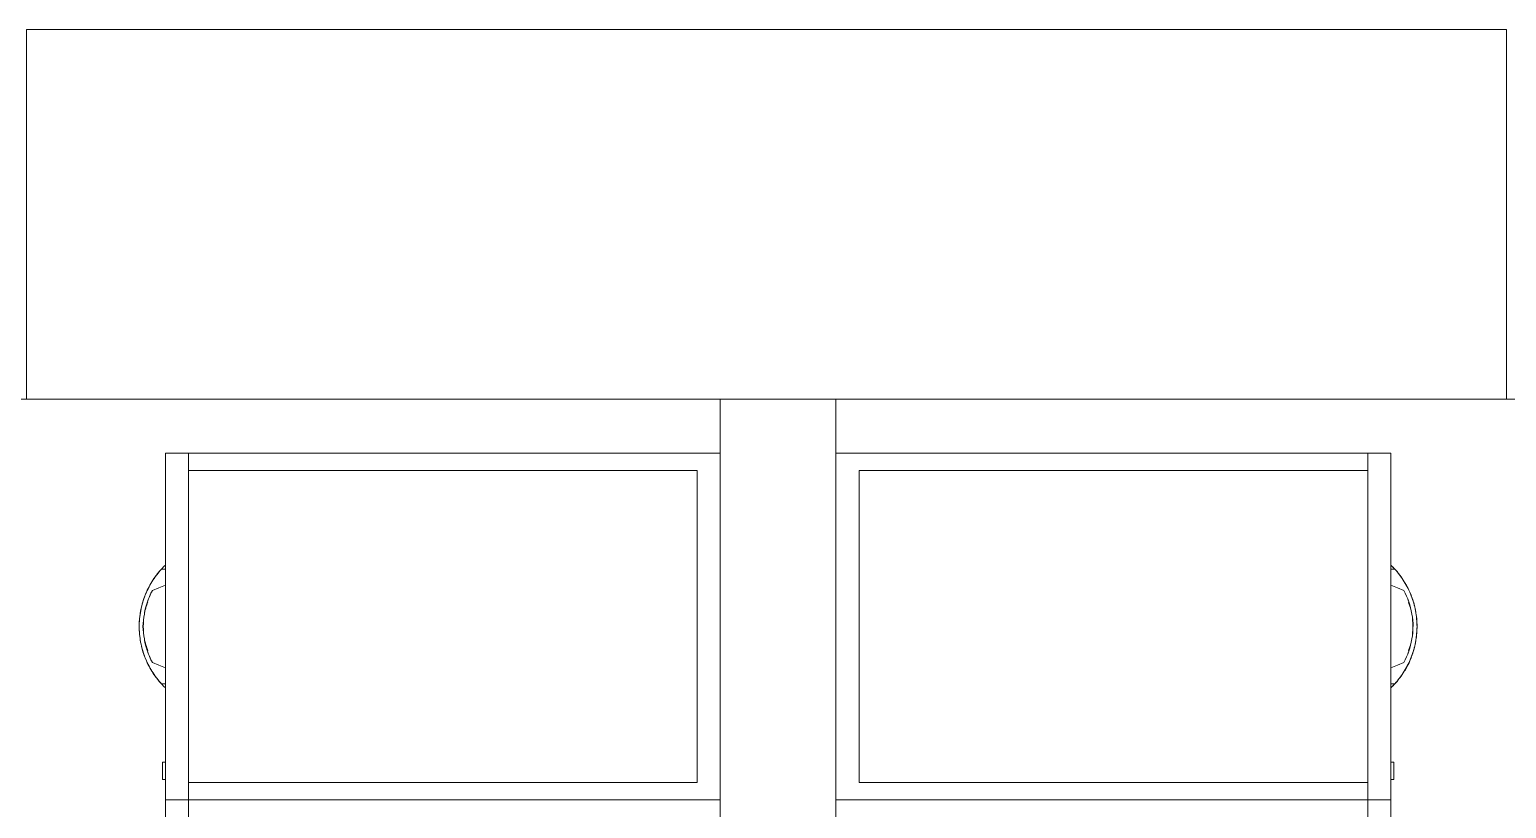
# Model space of a CAD drawing. Header units: inches. Extents: x 0 to 2535, y 0 to 2052.
# Drawn here: x 1559.1 to 1623, y 2017.8 to 2051.5 of the extents above; entities that cross this region are included whole.
import ezdxf

# ---------------------------------------------------------------- set-up
doc = ezdxf.new("R2010")
doc.units = ezdxf.units.IN
doc.header["$MEASUREMENT"] = 0
for name, color, linetype, lineweight in [('A-DETL', 90, 'Continuous', 9), ('CORE', 7, 'Continuous', 9), ('I-FURN', 30, 'Continuous', 9), ('I-FURN-PNLS', 30, 'Continuous', 9), ('I-WALL', 2, 'Continuous', 13), ('Victor Bldg - 7th Floor_LINK_dwg', 8, 'Continuous', 9), ('WINDOWS', 7, 'Continuous', 9)]:
    doc.layers.add(name, color=color, linetype=linetype, lineweight=lineweight)

# ---------------------------------------------------------------- blocks, each defined once
blk = doc.blocks.new('Victor Bldg - 7th Floor_LINK_dwg-6972240-Level 07  POWER _ SIGNAL')
at = {"layer": 'CORE', "flags": 128}
blk.add_lwpolyline([(1559, 2051.5), (1623, 2051.5), (1623, 2035.5), (1559, 2035.5)], close=True, dxfattribs=at)
at = {"layer": 'WINDOWS'}
blk.add_line((1739, 2035.5), (1623, 2035.5), dxfattribs=at)
blk = doc.blocks.new('Zira Wksta 12 - Type 1-V85-Level 07  POWER _ SIGNAL')
at = {"layer": 'I-FURN'}
for p, q in [((-24.173, 93.98), (-24, 93.98)), ((-24.173, 93.98), (-24, 93.98)), ((-24.173, 93.98), (-24, 93.98)), ((-24, 93.987), (-24.167, 93.987)), ((-24, 93.987), (-24.167, 93.987)), ((-24, 93.987), (-24.167, 93.987)), ((-24, 94.104), (-24, 94.157)), ((-24, 94.157), (-24, 94.114)), ((-24, 94.141), (-24, 94.157)), ((-24, 94.157), (-24, 94.154)), ((-24, 94.152), (-24, 94.157)), ((-24, 94.157), (-24, 94.145)), ((-24, 94.154), (-24, 94.145)), ((-24, 94.141), (-24, 94.152)), ((-24, 94.145), (-24, 94.114)), ((-24, 94.145), (-24, 94.131)), ((-24, 94.104), (-24, 94.141)), ((-24, 94.124), (-24, 94.141)), ((-24, 94.131), (-24, 94.114)), ((-24, 94.104), (-24, 94.124)), ((-24, 94.114), (-24, 94.012)), ((-24, 94.114), (-24, 94.012)), ((-24, 94.114), (-24, 94.082)), ((-24, 94.012), (-24, 94.104)), ((-24, 94.059), (-24, 94.104)), ((-24, 94.059), (-24, 94.104)), ((-24, 94.082), (-24, 94.048)), ((-24, 94.012), (-24, 94.059)), ((-24, 94.012), (-24, 94.059)), ((-24, 94.048), (-24, 94.012)), ((-24, 93.98), (-24, 94.012)), ((-24, 94.012), (-24, 93.987)), ((-24, 93.98), (-24, 94.012)), ((-24, 94.012), (-24, 93.987)), ((-24, 93.98), (-24, 94.012)), ((-24, 94.012), (-24, 93.987)), ((-24, 93.98), (-24, 93.636)), ((-24, 93.639), (-24, 93.98)), ((-24, 93.98), (-24, 93.291)), ((-24, 93.639), (-24, 93.98)), ((-24, 93.98), (-24, 93.636)), ((-24, 93.639), (-24, 93.98)), ((-24.281, 93.175), (-24, 93.291)), ((-24, 93.291), (-24.281, 93.175)), ((-24.281, 93.175), (-24, 93.291)), ((-24.281, 93.175), (-24, 93.291)), ((-24, 93.636), (-24, 93.291)), ((-24, 93.291), (-24, 93.636)), ((-24, 93.291), (-24, 93.636)), ((-24, 93.636), (-24, 93.291)), ((-24, 93.291), (-24, 93.636)), ((-24.561, 93.059), (-24.281, 93.175)), ((-24.281, 93.175), (-24.561, 93.059)), ((-24.561, 93.059), (-24.281, 93.175)), ((-24.561, 93.059), (-24.281, 93.175)), ((-24.281, 89.825), (-24.561, 89.941)), ((-24.281, 89.825), (-24.561, 89.941)), ((-24.561, 89.941), (-24.281, 89.825)), ((-24.281, 89.825), (-24.561, 89.941)), ((-24, 89.709), (-24.281, 89.825)), ((-24, 89.709), (-24.281, 89.825)), ((-24.281, 89.825), (-24, 89.709)), ((-24, 89.709), (-24.281, 89.825)), ((-24, 89.364), (-24, 89.709)), ((-24, 89.709), (-24, 89.02)), ((-24, 89.364), (-24, 89.709)), ((-24, 89.709), (-24, 89.02)), ((-24, 89.364), (-24, 89.709)), ((-24, 89.709), (-24, 89.364)), ((-24, 89.02), (-24.173, 89.02)), ((-24, 89.02), (-24.173, 89.02)), ((-24, 89.02), (-24.173, 89.02)), ((-24.167, 89.013), (-24, 89.013)), ((-24.167, 89.013), (-24, 89.013)), ((-24.167, 89.013), (-24, 89.013)), ((-24, 89.364), (-24, 89.02)), ((-24, 89.02), (-24, 89.361)), ((-24, 89.02), (-24, 89.361)), ((-24, 89.02), (-24, 89.361)), ((-24, 88.988), (-24, 89.02)), ((-24, 88.988), (-24, 89.02)), ((-24, 88.988), (-24, 89.02)), ((-24, 89.013), (-24, 88.988)), ((-24, 89.013), (-24, 88.988)), ((-24, 89.013), (-24, 88.988)), ((-24, 88.988), (-24, 88.886)), ((-24, 88.941), (-24, 88.988)), ((-24, 88.988), (-24, 88.886)), ((-24, 88.941), (-24, 88.988)), ((-24, 88.988), (-24, 88.952)), ((-24, 88.941), (-24, 88.988)), ((-24, 88.952), (-24, 88.918)), ((-24, 88.896), (-24, 88.941)), ((-24, 88.896), (-24, 88.941)), ((-24, 88.896), (-24, 88.941)), ((-24, 88.918), (-24, 88.886)), ((-24, 88.843), (-24, 88.896)), ((-24, 88.843), (-24, 88.896)), ((-24, 88.876), (-24, 88.896)), ((-24, 88.886), (-24, 88.843)), ((-24, 88.886), (-24, 88.846)), ((-24, 88.886), (-24, 88.869)), ((-24, 88.859), (-24, 88.876)), ((-24, 88.869), (-24, 88.846)), ((-24, 88.848), (-24, 88.859)), ((-24, 88.843), (-24, 88.848)), ((-24, 88.846), (-24, 88.843)), ((-24, 88.846), (-24, 88.843))]:
    blk.add_line(p, q, dxfattribs=at)
at = {"layer": 'I-FURN', "flags": 128}
for points in [[(-24, 93.291), (-24.281, 93.175), (-24.561, 93.059)], [(-24, 93.291), (-24.281, 93.175), (-24.561, 93.059)], [(-24.561, 89.941), (-24.281, 89.825), (-24, 89.709)], [(-24.561, 89.941), (-24.281, 89.825), (-24, 89.709)]]:
    blk.add_lwpolyline(points, dxfattribs=at)
at = {"layer": 'I-FURN'}
for start, end in [(137.02895, 137.70289), (137.02895, 137.70289), (137.02895, 137.70289), (137.03852, 137.56704), (137.03852, 137.56704), (137.03852, 137.56704), (222.29711, 222.97105), (222.29711, 222.97105), (222.29711, 222.97105), (222.43296, 222.96148), (222.43296, 222.96148), (222.43296, 222.96148)]:
    blk.add_arc((-21.447, 91.5), 3.685, start, end, dxfattribs=at)
for points, knots in [([(-24.173, 89.02), (-24.325, 89.187), (-24.598, 89.55), (-24.903, 90.161), (-25.09, 90.818), (-25.174, 91.727), (-25.004, 92.635), (-24.599, 93.45), (-24.325, 93.813), (-24.173, 93.98)], [0, 0, 0, 0, 0.125, 0.25, 0.375, 0.5, 0.75, 0.875, 1, 1, 1, 1]), ([(-24.173, 89.02), (-24.325, 89.187), (-24.598, 89.55), (-24.903, 90.161), (-25.09, 90.818), (-25.174, 91.727), (-25.004, 92.635), (-24.599, 93.45), (-24.325, 93.813), (-24.173, 93.98)], [0, 0, 0, 0, 0.125, 0.25, 0.375, 0.5, 0.75, 0.875, 1, 1, 1, 1]), ([(-24, 94.157), (-24.001, 94.157), (-24.002, 94.156), (-24.004, 94.153), (-24.007, 94.151), (-24.009, 94.149), (-24.012, 94.145), (-24.016, 94.142), (-24.019, 94.139), (-24.023, 94.135), (-24.027, 94.131), (-24.032, 94.127), (-24.041, 94.118), (-24.048, 94.11), (-24.055, 94.104)], [0, 0, 0, 0, 0.125, 0.1875, 0.25, 0.3125, 0.375, 0.4375, 0.5, 0.5625, 0.625, 0.6875, 0.75, 1, 1, 1, 1]), ([(-24, 94.157), (-24.001, 94.157), (-24.002, 94.156), (-24.004, 94.153), (-24.007, 94.151), (-24.009, 94.149), (-24.012, 94.145), (-24.016, 94.142), (-24.019, 94.139), (-24.023, 94.135), (-24.027, 94.131), (-24.032, 94.127), (-24.041, 94.118), (-24.048, 94.11), (-24.055, 94.104)], [0, 0, 0, 0, 0.125, 0.1875, 0.25, 0.3125, 0.375, 0.4375, 0.5, 0.5625, 0.625, 0.6875, 0.75, 1, 1, 1, 1]), ([(-24, 94.157), (-24.001, 94.157), (-24.002, 94.156), (-24.004, 94.153), (-24.007, 94.151), (-24.009, 94.149), (-24.012, 94.145), (-24.016, 94.142), (-24.019, 94.139), (-24.023, 94.135), (-24.027, 94.131), (-24.032, 94.127), (-24.041, 94.118), (-24.048, 94.11), (-24.055, 94.104)], [0, 0, 0, 0, 0.125, 0.1875, 0.25, 0.3125, 0.375, 0.4375, 0.5, 0.5625, 0.625, 0.6875, 0.75, 1, 1, 1, 1]), ([(-24.045, 94.114), (-24.039, 94.119), (-24.031, 94.127), (-24.021, 94.137), (-24.016, 94.142), (-24.012, 94.146), (-24.009, 94.149), (-24.007, 94.151), (-24.004, 94.153), (-24.003, 94.155), (-24.001, 94.156), (-24, 94.157), (-24, 94.157)], [0, 0, 0, 0, 0.25, 0.375, 0.5, 0.5625, 0.625, 0.6875, 0.75, 0.8125, 0.875, 1, 1, 1, 1]), ([(-24.045, 94.114), (-24.039, 94.119), (-24.031, 94.127), (-24.021, 94.137), (-24.016, 94.142), (-24.012, 94.146), (-24.009, 94.149), (-24.007, 94.151), (-24.004, 94.153), (-24.003, 94.155), (-24.001, 94.156), (-24, 94.157), (-24, 94.157)], [0, 0, 0, 0, 0.25, 0.375, 0.5, 0.5625, 0.625, 0.6875, 0.75, 0.8125, 0.875, 1, 1, 1, 1]), ([(-24.045, 94.114), (-24.039, 94.119), (-24.031, 94.127), (-24.021, 94.137), (-24.016, 94.142), (-24.012, 94.146), (-24.009, 94.149), (-24.007, 94.151), (-24.004, 94.153), (-24.003, 94.155), (-24.001, 94.156), (-24, 94.157), (-24, 94.157)], [0, 0, 0, 0, 0.25, 0.375, 0.5, 0.5625, 0.625, 0.6875, 0.75, 0.8125, 0.875, 1, 1, 1, 1]), ([(-24.672, 93.283), (-24.727, 93.183), (-24.791, 93.055), (-24.846, 92.924), (-24.856, 92.898)], [0.15936451, 0.15936451, 0.15936451, 0.15936451, 0.22222222, 0.23762024, 0.23762024, 0.23762024, 0.23762024]), ([(-24.672, 93.283), (-24.727, 93.183), (-24.791, 93.055), (-24.846, 92.924), (-24.856, 92.898)], [0.15936451, 0.15936451, 0.15936451, 0.15936451, 0.22222222, 0.23762024, 0.23762024, 0.23762024, 0.23762024]), ([(-24.672, 93.283), (-24.727, 93.183), (-24.791, 93.055), (-24.846, 92.924), (-24.856, 92.898)], [0.15936451, 0.15936451, 0.15936451, 0.15936451, 0.22222222, 0.23762024, 0.23762024, 0.23762024, 0.23762024]), ([(-24.173, 89.02), (-24.325, 89.187), (-24.598, 89.55), (-24.903, 90.161), (-25.09, 90.818), (-25.174, 91.727), (-25.047, 92.408), (-24.883, 92.831)], [0, 0, 0, 0, 0.125, 0.25, 0.375, 0.5, 0.75, 0.75, 0.75, 0.75]), ([(-24.945, 92.66), (-24.973, 92.575), (-25.009, 92.449), (-25.04, 92.321), (-25.049, 92.28)], [0.28411479, 0.28411479, 0.28411479, 0.28411479, 0.33333333, 0.3562762, 0.3562762, 0.3562762, 0.3562762]), ([(-24.945, 92.66), (-24.973, 92.575), (-25.009, 92.449), (-25.04, 92.321), (-25.049, 92.28)], [0.28411479, 0.28411479, 0.28411479, 0.28411479, 0.33333333, 0.3562762, 0.3562762, 0.3562762, 0.3562762]), ([(-24.945, 92.66), (-24.973, 92.575), (-25.009, 92.449), (-25.04, 92.321), (-25.049, 92.28)], [0.28411479, 0.28411479, 0.28411479, 0.28411479, 0.33333333, 0.3562762, 0.3562762, 0.3562762, 0.3562762]), ([(-25.096, 92.017), (-25.106, 91.946), (-25.12, 91.819), (-25.127, 91.692), (-25.128, 91.636)], [0.40508035, 0.40508035, 0.40508035, 0.40508035, 0.44444444, 0.47528756, 0.47528756, 0.47528756, 0.47528756]), ([(-25.096, 92.017), (-25.106, 91.946), (-25.12, 91.819), (-25.127, 91.692), (-25.128, 91.636)], [0.40508035, 0.40508035, 0.40508035, 0.40508035, 0.44444444, 0.47528756, 0.47528756, 0.47528756, 0.47528756]), ([(-25.096, 92.017), (-25.106, 91.946), (-25.12, 91.819), (-25.127, 91.692), (-25.128, 91.636)], [0.40508035, 0.40508035, 0.40508035, 0.40508035, 0.44444444, 0.47528756, 0.47528756, 0.47528756, 0.47528756]), ([(-25.048, 90.72), (-25.04, 90.679), (-25.009, 90.552), (-24.976, 90.423), (-24.95, 90.336)], [0.64373131, 0.64373131, 0.64373131, 0.64373131, 0.66666667, 0.71591001, 0.71591001, 0.71591001, 0.71591001]), ([(-25.048, 90.72), (-25.04, 90.679), (-25.009, 90.552), (-24.976, 90.423), (-24.95, 90.336)], [0.64373131, 0.64373131, 0.64373131, 0.64373131, 0.66666667, 0.71591001, 0.71591001, 0.71591001, 0.71591001]), ([(-25.048, 90.72), (-25.04, 90.679), (-25.009, 90.552), (-24.976, 90.423), (-24.95, 90.336)], [0.64373131, 0.64373131, 0.64373131, 0.64373131, 0.66666667, 0.71591001, 0.71591001, 0.71591001, 0.71591001]), ([(-24.857, 90.102), (-24.808, 89.982), (-24.751, 89.851), (-24.678, 89.729), (-24.671, 89.718)], [0.76239192, 0.76239192, 0.76239192, 0.76239192, 0.83333333, 0.84070579, 0.84070579, 0.84070579, 0.84070579]), ([(-24.857, 90.102), (-24.808, 89.982), (-24.751, 89.851), (-24.678, 89.729), (-24.671, 89.718)], [0.76239192, 0.76239192, 0.76239192, 0.76239192, 0.83333333, 0.84070579, 0.84070579, 0.84070579, 0.84070579]), ([(-24.857, 90.102), (-24.808, 89.982), (-24.751, 89.851), (-24.678, 89.729), (-24.671, 89.718)], [0.76239192, 0.76239192, 0.76239192, 0.76239192, 0.83333333, 0.84070579, 0.84070579, 0.84070579, 0.84070579]), ([(-24.055, 88.896), (-24.048, 88.89), (-24.039, 88.881), (-24.029, 88.871), (-24.023, 88.865), (-24.019, 88.861), (-24.016, 88.858), (-24.012, 88.855), (-24.009, 88.851), (-24.007, 88.849), (-24.004, 88.847), (-24.002, 88.844), (-24.001, 88.843), (-24, 88.843)], [0, 0, 0, 0, 0.25, 0.375, 0.4375, 0.5, 0.5625, 0.625, 0.6875, 0.75, 0.8125, 0.875, 1, 1, 1, 1]), ([(-24.055, 88.896), (-24.048, 88.89), (-24.039, 88.881), (-24.029, 88.871), (-24.023, 88.865), (-24.019, 88.861), (-24.016, 88.858), (-24.012, 88.855), (-24.009, 88.851), (-24.007, 88.849), (-24.004, 88.847), (-24.002, 88.844), (-24.001, 88.843), (-24, 88.843)], [0, 0, 0, 0, 0.25, 0.375, 0.4375, 0.5, 0.5625, 0.625, 0.6875, 0.75, 0.8125, 0.875, 1, 1, 1, 1]), ([(-24.055, 88.896), (-24.048, 88.89), (-24.039, 88.881), (-24.029, 88.871), (-24.023, 88.865), (-24.019, 88.861), (-24.016, 88.858), (-24.012, 88.855), (-24.009, 88.851), (-24.007, 88.849), (-24.004, 88.847), (-24.002, 88.844), (-24.001, 88.843), (-24, 88.843)], [0, 0, 0, 0, 0.25, 0.375, 0.4375, 0.5, 0.5625, 0.625, 0.6875, 0.75, 0.8125, 0.875, 1, 1, 1, 1]), ([(-24, 88.843), (-24, 88.843), (-24.001, 88.844), (-24.003, 88.845), (-24.004, 88.847), (-24.007, 88.849), (-24.009, 88.851), (-24.012, 88.854), (-24.015, 88.857), (-24.018, 88.86), (-24.021, 88.863), (-24.025, 88.867), (-24.032, 88.874), (-24.039, 88.881), (-24.045, 88.886)], [0, 0, 0, 0, 0.125, 0.1875, 0.25, 0.3125, 0.375, 0.4375, 0.5, 0.5625, 0.625, 0.6875, 0.75, 1, 1, 1, 1]), ([(-24, 88.843), (-24, 88.843), (-24.001, 88.844), (-24.003, 88.845), (-24.004, 88.847), (-24.007, 88.849), (-24.009, 88.851), (-24.012, 88.854), (-24.015, 88.857), (-24.018, 88.86), (-24.021, 88.863), (-24.025, 88.867), (-24.032, 88.874), (-24.039, 88.881), (-24.045, 88.886)], [0, 0, 0, 0, 0.125, 0.1875, 0.25, 0.3125, 0.375, 0.4375, 0.5, 0.5625, 0.625, 0.6875, 0.75, 1, 1, 1, 1]), ([(-24, 88.843), (-24, 88.843), (-24.001, 88.844), (-24.003, 88.845), (-24.004, 88.847), (-24.007, 88.849), (-24.009, 88.851), (-24.012, 88.854), (-24.015, 88.857), (-24.018, 88.86), (-24.021, 88.863), (-24.025, 88.867), (-24.032, 88.874), (-24.039, 88.881), (-24.045, 88.886)], [0, 0, 0, 0, 0.125, 0.1875, 0.25, 0.3125, 0.375, 0.4375, 0.5, 0.5625, 0.625, 0.6875, 0.75, 1, 1, 1, 1])]:
    blk.add_open_spline(points, degree=3, knots=knots, dxfattribs=at)
for points in [[(-24.883, 92.831), (-24.801, 93.043), (-24.599, 93.45), (-24.325, 93.813), (-24.173, 93.98)], [(-24.167, 93.987), (-24.303, 93.838), (-24.427, 93.678), (-24.537, 93.508)], [(-24.167, 93.987), (-24.303, 93.838), (-24.427, 93.678), (-24.537, 93.508)], [(-24.167, 93.987), (-24.303, 93.838), (-24.427, 93.678), (-24.537, 93.508)], [(-24.055, 94.104), (-24.069, 94.089), (-24.099, 94.059), (-24.129, 94.028), (-24.144, 94.012)], [(-24.055, 94.104), (-24.069, 94.089), (-24.099, 94.059), (-24.129, 94.028), (-24.144, 94.012)], [(-24.055, 94.104), (-24.069, 94.089), (-24.099, 94.059), (-24.129, 94.028), (-24.144, 94.012)], [(-24.143, 94.012), (-24.132, 94.024), (-24.11, 94.047), (-24.077, 94.082), (-24.055, 94.103), (-24.045, 94.114)], [(-24.143, 94.012), (-24.132, 94.024), (-24.11, 94.047), (-24.077, 94.082), (-24.055, 94.103), (-24.045, 94.114)], [(-24.143, 94.012), (-24.132, 94.024), (-24.11, 94.047), (-24.077, 94.082), (-24.055, 94.103), (-24.045, 94.114)], [(-24.586, 93.431), (-24.616, 93.382), (-24.645, 93.333), (-24.672, 93.283)], [(-24.586, 93.431), (-24.616, 93.382), (-24.645, 93.333), (-24.672, 93.283)], [(-24.586, 93.431), (-24.616, 93.382), (-24.645, 93.333), (-24.672, 93.283)], [(-24.561, 93.059), (-24.732, 92.742), (-24.969, 92.05), (-24.969, 90.951), (-24.732, 90.259), (-24.561, 89.941)], [(-24.561, 93.059), (-24.732, 92.742), (-24.969, 92.05), (-24.969, 90.951), (-24.732, 90.259), (-24.561, 89.941)], [(-24.894, 92.802), (-24.912, 92.755), (-24.929, 92.708), (-24.945, 92.66)], [(-24.894, 92.802), (-24.912, 92.755), (-24.929, 92.708), (-24.945, 92.66)], [(-24.894, 92.802), (-24.912, 92.755), (-24.929, 92.708), (-24.945, 92.66)], [(-24.561, 93.059), (-24.732, 92.742), (-24.851, 92.396), (-24.91, 92.039)], [(-24.857, 92.898), (-24.867, 92.872), (-24.877, 92.847), (-24.887, 92.821)], [(-24.857, 92.898), (-24.867, 92.872), (-24.877, 92.847), (-24.887, 92.821)], [(-24.857, 92.898), (-24.867, 92.872), (-24.877, 92.847), (-24.887, 92.821)], [(-24.778, 92.564), (-24.719, 92.734), (-24.647, 92.9), (-24.561, 93.059)], [(-24.778, 92.564), (-24.719, 92.734), (-24.647, 92.9), (-24.561, 93.059)], [(-24.778, 92.564), (-24.719, 92.734), (-24.647, 92.9), (-24.561, 93.059)], [(-25.075, 92.144), (-25.083, 92.102), (-25.09, 92.06), (-25.096, 92.017)], [(-25.075, 92.144), (-25.083, 92.102), (-25.09, 92.06), (-25.096, 92.017)], [(-25.075, 92.144), (-25.083, 92.102), (-25.09, 92.06), (-25.096, 92.017)], [(-25.049, 92.28), (-25.056, 92.243), (-25.064, 92.207), (-25.071, 92.17)], [(-25.049, 92.28), (-25.056, 92.243), (-25.064, 92.207), (-25.071, 92.17)], [(-25.049, 92.28), (-25.056, 92.243), (-25.064, 92.207), (-25.071, 92.17)], [(-24.91, 92.039), (-24.94, 91.861), (-24.965, 91.678), (-24.971, 91.496)], [(-24.955, 91.5), (-24.955, 91.681), (-24.949, 91.865), (-24.91, 92.039)], [(-24.955, 91.5), (-24.955, 91.681), (-24.949, 91.865), (-24.91, 92.039)], [(-24.955, 91.5), (-24.955, 91.681), (-24.949, 91.865), (-24.91, 92.039)], [(-24.91, 92.039), (-24.88, 92.217), (-24.822, 92.387), (-24.757, 92.555)], [(-24.91, 92.039), (-24.88, 92.217), (-24.822, 92.387), (-24.757, 92.555)], [(-24.91, 92.039), (-24.88, 92.217), (-24.822, 92.387), (-24.757, 92.555)], [(-25.129, 91.635), (-25.133, 91.545), (-25.132, 91.455), (-25.127, 91.366)], [(-25.129, 91.635), (-25.133, 91.545), (-25.132, 91.455), (-25.127, 91.366)], [(-25.129, 91.635), (-25.133, 91.545), (-25.132, 91.455), (-25.127, 91.366)], [(-25.129, 91.365), (-25.125, 91.237), (-25.111, 91.11), (-25.092, 90.984)], [(-25.129, 91.365), (-25.125, 91.237), (-25.111, 91.11), (-25.092, 90.984)], [(-25.129, 91.365), (-25.125, 91.237), (-25.111, 91.11), (-25.092, 90.984)], [(-24.91, 90.961), (-24.94, 91.139), (-24.965, 91.322), (-24.971, 91.504)], [(-24.91, 90.961), (-24.94, 91.139), (-24.965, 91.322), (-24.971, 91.504)], [(-24.91, 90.961), (-24.94, 91.139), (-24.965, 91.322), (-24.971, 91.504)], [(-24.955, 91.5), (-24.955, 91.319), (-24.934, 90.954), (-24.818, 90.615), (-24.754, 90.447)], [(-25.095, 90.982), (-25.089, 90.94), (-25.082, 90.898), (-25.075, 90.856)], [(-25.095, 90.982), (-25.089, 90.94), (-25.082, 90.898), (-25.075, 90.856)], [(-25.095, 90.982), (-25.089, 90.94), (-25.082, 90.898), (-25.075, 90.856)], [(-25.07, 90.829), (-25.064, 90.793), (-25.056, 90.756), (-25.048, 90.72)], [(-25.07, 90.829), (-25.064, 90.793), (-25.056, 90.756), (-25.048, 90.72)], [(-25.07, 90.829), (-25.064, 90.793), (-25.056, 90.756), (-25.048, 90.72)], [(-24.778, 90.436), (-24.836, 90.607), (-24.875, 90.782), (-24.91, 90.961)], [(-24.778, 90.436), (-24.836, 90.607), (-24.875, 90.782), (-24.91, 90.961)], [(-24.778, 90.436), (-24.836, 90.607), (-24.875, 90.782), (-24.91, 90.961)], [(-24.945, 90.34), (-24.929, 90.292), (-24.913, 90.244), (-24.896, 90.197)], [(-24.945, 90.34), (-24.929, 90.292), (-24.913, 90.244), (-24.896, 90.197)], [(-24.945, 90.34), (-24.929, 90.292), (-24.913, 90.244), (-24.896, 90.197)], [(-24.887, 90.179), (-24.877, 90.153), (-24.867, 90.127), (-24.857, 90.102)], [(-24.887, 90.179), (-24.877, 90.153), (-24.867, 90.127), (-24.857, 90.102)], [(-24.887, 90.179), (-24.877, 90.153), (-24.867, 90.127), (-24.857, 90.102)], [(-24.561, 89.941), (-24.647, 90.1), (-24.719, 90.266), (-24.778, 90.436)], [(-24.561, 89.941), (-24.647, 90.1), (-24.719, 90.266), (-24.778, 90.436)], [(-24.778, 90.436), (-24.719, 90.266), (-24.647, 90.1), (-24.561, 89.941)], [(-24.561, 89.941), (-24.647, 90.1), (-24.719, 90.266), (-24.778, 90.436)], [(-24.672, 89.717), (-24.644, 89.667), (-24.614, 89.619), (-24.582, 89.572)], [(-24.672, 89.717), (-24.644, 89.667), (-24.614, 89.619), (-24.582, 89.572)], [(-24.672, 89.717), (-24.644, 89.667), (-24.614, 89.619), (-24.582, 89.572)], [(-24.537, 89.492), (-24.427, 89.322), (-24.303, 89.162), (-24.167, 89.013)], [(-24.537, 89.492), (-24.427, 89.322), (-24.303, 89.162), (-24.167, 89.013)], [(-24.537, 89.492), (-24.427, 89.322), (-24.303, 89.162), (-24.167, 89.013)], [(-24.144, 88.988), (-24.129, 88.972), (-24.099, 88.941), (-24.069, 88.911), (-24.055, 88.896)], [(-24.144, 88.988), (-24.129, 88.972), (-24.099, 88.941), (-24.069, 88.911), (-24.055, 88.896)], [(-24.144, 88.988), (-24.129, 88.972), (-24.099, 88.941), (-24.069, 88.911), (-24.055, 88.896)], [(-24.045, 88.886), (-24.055, 88.897), (-24.077, 88.918), (-24.11, 88.953), (-24.132, 88.976), (-24.143, 88.988)], [(-24.045, 88.886), (-24.055, 88.897), (-24.077, 88.918), (-24.11, 88.953), (-24.132, 88.976), (-24.143, 88.988)], [(-24.045, 88.886), (-24.055, 88.897), (-24.077, 88.918), (-24.11, 88.953), (-24.132, 88.976), (-24.143, 88.988)]]:
    blk.add_open_spline(points, degree=3, dxfattribs=at)
at = {"layer": 'I-FURN-PNLS'}
for p, q in [((-24, 84), (-24, 99)), ((-24, 99), (0, 99)), ((0, 99), (-24, 99)), ((-24, 99), (-24, 84)), ((-24, 84), (-24, 99)), ((-24, 99), (0, 99)), ((-24, 84), (-24, 99)), ((-24, 99), (-24, 93.98)), ((-23, 99), (-24, 99)), ((-23, 99), (-24, 99)), ((-24, 93.98), (-24, 99)), ((-24, 99), (-24, 93.98)), ((-24, 93.98), (-24, 99)), ((-24, 99), (-24, 93.98)), ((-23, 99), (-24, 99)), ((-23, 99), (-24, 99)), ((-23, 99), (-24, 99)), ((-23, 99), (-24, 99)), ((-23, 99), (-24, 99)), ((-24, 99), (-24, 93.98)), ((-24, 93.98), (-24, 99)), ((-24, 99), (-23, 99)), ((-23, 98.25), (-23, 99)), ((-23, 99), (-23, 84)), ((-23, 98.25), (-23, 99)), ((-23, 99), (-23, 98.25)), ((-23, 98.25), (-23, 99)), ((-23, 99), (-23, 98.25)), ((-23, 98.25), (-23, 99)), ((-23, 99), (-23, 84)), ((0, 99), (-23, 99)), ((-23, 99), (-23, 98.25)), ((-23, 98.25), (-23, 99)), ((-23, 99), (0, 99)), ((-1, 98.25), (-23, 98.25)), ((-23, 98.25), (-23, 84.75)), ((-23, 84.75), (-23, 98.25)), ((-23, 98.25), (-1, 98.25)), ((-23, 84.75), (-23, 98.25)), ((-23, 84.75), (-23, 98.25)), ((-23, 98.25), (-23, 84.75)), ((-23, 84.75), (-23, 98.25)), ((-23, 98.25), (-23, 84.75)), ((-23, 84.75), (-23, 98.25)), ((-23, 98.25), (-1, 98.25)), ((-1, 98.25), (-23, 98.25)), ((-1, 84.75), (-1, 98.25)), ((-1, 98.25), (-1, 84.75)), ((-1, 98.25), (-1, 84.75)), ((-1, 84.75), (-1, 98.25)), ((-24, 93.98), (-24, 93.291)), ((-24, 93.291), (-24, 93.98)), ((-24, 93.98), (-24, 93.291)), ((-24, 93.291), (-24, 93.98)), ((-24, 93.98), (-24, 93.291)), ((-24, 93.98), (-24, 93.291)), ((-24, 93.291), (-24, 93.98)), ((-24, 93.291), (-24, 89.709)), ((-24, 89.709), (-24, 93.291)), ((-24, 93.291), (-24, 89.709)), ((-24, 89.709), (-24, 93.291)), ((-24, 93.291), (-24, 89.709)), ((-24, 93.291), (-24, 89.709)), ((-24, 89.709), (-24, 93.291)), ((-24, 89.709), (-24, 89.02)), ((-24, 89.02), (-24, 89.709)), ((-24, 89.709), (-24, 89.02)), ((-24, 89.02), (-24, 89.709)), ((-24, 89.709), (-24, 89.02)), ((-24, 89.709), (-24, 89.02)), ((-24, 89.02), (-24, 89.709)), ((-24, 89.02), (-24, 84)), ((-24, 84), (-24, 89.02)), ((-24, 89.02), (-24, 85.515)), ((-24, 84), (-24, 89.02)), ((-24, 89.02), (-24, 84)), ((-24, 89.02), (-24, 85.515)), ((-24, 85.515), (-24, 89.02)), ((-24, 85.625), (-24.125, 85.625)), ((-24.125, 85.625), (-24.125, 85.515)), ((-24.125, 84.875), (-24.125, 85.625)), ((-24, 85.625), (-24, 84.875)), ((-24, 85.515), (-24, 85.625)), ((-24.125, 85.515), (-24.125, 84.985)), ((-24.125, 84.985), (-24.125, 84.875)), ((-24, 85.515), (-24, 84.985)), ((-24, 85.515), (-24, 84.985)), ((-24, 84.985), (-24, 85.515)), ((-24, 85.25), (-24, 85.515)), ((-24, 85.062), (-24, 85.25)), ((-24, 84.985), (-24, 85.062)), ((-24, 84.985), (-24, 84)), ((-24, 84.985), (-24, 84)), ((-24, 84), (-24, 84.985)), ((-24, 84.875), (-24, 84.985)), ((-24.125, 84.875), (-24, 84.875)), ((-23, 84.75), (-1, 84.75)), ((-1, 84.75), (-23, 84.75)), ((-23, 84), (-23, 84.75)), ((-23, 84), (-23, 84.75)), ((-23, 84.75), (-23, 84)), ((-23, 84), (-23, 84.75)), ((-23, 84.75), (-23, 84)), ((-23, 84), (-23, 84.75)), ((-1, 84.75), (-23, 84.75)), ((-23, 84.75), (-23, 84)), ((-23, 84), (-23, 84.75)), ((-23, 84.75), (-1, 84.75)), ((0, 84), (-24, 84)), ((-24, 84), (0, 84)), ((0, 84), (-24, 84)), ((-24, 84), (-23, 84)), ((-23, 84), (-24, 84)), ((-24, 84), (-23, 84)), ((-23, 84), (-24, 84)), ((-24, 84), (-23, 84)), ((-23, 84), (-24, 84)), ((-24, 84), (-23, 84)), ((-23, 84), (-24, 84)), ((-24, 36), (-24, 84)), ((-24, 84), (0, 84)), ((0, 84), (-24, 84)), ((-24, 84), (-24, 36)), ((-24, 36), (-24, 84)), ((-24, 84), (0, 84)), ((-23, 84), (-24, 84)), ((-24, 84), (-24, 36)), ((-24, 36), (-24, 84)), ((-24, 84), (-23, 84)), ((-23, 84), (0, 84)), ((0, 84), (-23, 84)), ((-23, 83.25), (-23, 84)), ((-23, 84), (-23, 83.25)), ((0, 84), (-23, 84)), ((-23, 84), (-23, 83.25)), ((-23, 83.25), (-23, 84)), ((-23, 84), (0, 84))]:
    blk.add_line(p, q, dxfattribs=at)
blk = doc.blocks.new('Zira Wksta 12 - Type 1-V86-Level 07  POWER _ SIGNAL')
at = {"layer": 'I-FURN'}
for p, q in [((-24.173, -89.02), (-24, -89.02)), ((-24.173, -89.02), (-24, -89.02)), ((-24.173, -89.02), (-24, -89.02)), ((-24, -89.013), (-24.167, -89.013)), ((-24, -89.013), (-24.167, -89.013)), ((-24, -89.013), (-24.167, -89.013)), ((-24, -88.896), (-24, -88.843)), ((-24, -88.843), (-24, -88.855)), ((-24, -88.896), (-24, -88.843)), ((-24, -88.843), (-24, -88.886)), ((-24, -88.848), (-24, -88.843)), ((-24, -88.843), (-24, -88.855)), ((-24, -88.859), (-24, -88.848)), ((-24, -88.855), (-24, -88.869)), ((-24, -88.855), (-24, -88.886)), ((-24, -88.876), (-24, -88.859)), ((-24, -88.869), (-24, -88.886)), ((-24, -88.896), (-24, -88.876)), ((-24, -88.886), (-24, -88.988)), ((-24, -88.886), (-24, -88.988)), ((-24, -88.886), (-24, -88.988)), ((-24, -88.988), (-24, -88.896)), ((-24, -88.988), (-24, -88.896)), ((-24, -88.988), (-24, -88.896)), ((-24, -89.02), (-24, -88.988)), ((-24, -88.988), (-24, -89.013)), ((-24, -89.02), (-24, -88.988)), ((-24, -88.988), (-24, -89.013)), ((-24, -89.02), (-24, -88.988)), ((-24, -88.988), (-24, -89.013)), ((-24, -89.02), (-24, -89.709)), ((-24, -89.361), (-24, -89.02)), ((-24, -89.02), (-24, -89.364)), ((-24, -89.361), (-24, -89.02)), ((-24, -89.02), (-24, -89.709)), ((-24, -89.361), (-24, -89.02)), ((-24, -89.709), (-24, -89.364)), ((-24, -89.364), (-24, -89.709)), ((-24, -89.709), (-24, -89.364)), ((-24, -89.709), (-24, -89.364)), ((-24.561, -89.941), (-24.281, -89.825)), ((-24.561, -89.941), (-24.281, -89.825)), ((-24.561, -89.941), (-24.281, -89.825)), ((-24.281, -89.825), (-24, -89.709)), ((-24.281, -89.825), (-24, -89.709)), ((-24.281, -89.825), (-24, -89.709)), ((-24.281, -93.175), (-24.561, -93.059)), ((-24.281, -93.175), (-24.561, -93.059)), ((-24.281, -93.175), (-24.561, -93.059)), ((-24, -93.291), (-24.281, -93.175)), ((-24, -93.291), (-24.281, -93.175)), ((-24, -93.291), (-24.281, -93.175)), ((-24, -93.636), (-24, -93.291)), ((-24, -93.291), (-24, -93.98)), ((-24, -93.636), (-24, -93.291)), ((-24, -93.291), (-24, -93.98)), ((-24, -93.636), (-24, -93.291)), ((-24, -93.291), (-24, -93.98)), ((-24, -93.98), (-24, -93.639)), ((-24, -93.98), (-24, -93.639)), ((-24, -93.98), (-24, -93.639)), ((-24, -93.98), (-24.173, -93.98)), ((-24, -93.98), (-24.173, -93.98)), ((-24, -93.98), (-24.173, -93.98)), ((-24.167, -93.987), (-24, -93.987)), ((-24.167, -93.987), (-24, -93.987)), ((-24.167, -93.987), (-24, -93.987)), ((-24, -94.012), (-24, -93.98)), ((-24, -94.012), (-24, -93.98)), ((-24, -94.012), (-24, -93.98)), ((-24, -93.987), (-24, -94.012)), ((-24, -93.987), (-24, -94.012)), ((-24, -93.987), (-24, -94.012)), ((-24, -94.012), (-24, -94.048)), ((-24, -94.059), (-24, -94.012)), ((-24, -94.012), (-24, -94.114)), ((-24, -94.104), (-24, -94.012)), ((-24, -94.012), (-24, -94.082)), ((-24, -94.104), (-24, -94.012)), ((-24, -94.048), (-24, -94.114)), ((-24, -94.104), (-24, -94.059)), ((-24, -94.082), (-24, -94.114)), ((-24, -94.124), (-24, -94.104)), ((-24, -94.157), (-24, -94.104)), ((-24, -94.157), (-24, -94.104)), ((-24, -94.114), (-24, -94.157)), ((-24, -94.114), (-24, -94.157)), ((-24, -94.114), (-24, -94.154)), ((-24, -94.141), (-24, -94.124)), ((-24, -94.157), (-24, -94.141)), ((-24, -94.154), (-24, -94.157))]:
    blk.add_line(p, q, dxfattribs=at)
at = {"layer": 'I-FURN', "flags": 128}
for points in [[(-24, -89.709), (-24.281, -89.825), (-24.561, -89.941)], [(-24, -89.709), (-24.281, -89.825), (-24.561, -89.941)], [(-24, -89.709), (-24.281, -89.825), (-24.561, -89.941)], [(-24.561, -93.059), (-24.281, -93.175), (-24, -93.291)], [(-24.561, -93.059), (-24.281, -93.175), (-24, -93.291)], [(-24.561, -93.059), (-24.281, -93.175), (-24, -93.291)]]:
    blk.add_lwpolyline(points, dxfattribs=at)
at = {"layer": 'I-FURN'}
for start, end in [(137.02895, 137.70289), (137.02895, 137.70289), (137.02895, 137.70289), (137.03852, 137.56704), (137.03852, 137.56704), (137.03852, 137.56704), (222.29711, 222.97105), (222.29711, 222.97105), (222.29711, 222.97105), (222.43296, 222.96148), (222.43296, 222.96148), (222.43296, 222.96148)]:
    blk.add_arc((-21.447, -91.5), 3.685, start, end, dxfattribs=at)
for points, knots in [([(-24.173, -93.98), (-24.325, -93.813), (-24.599, -93.45), (-24.903, -92.839), (-25.09, -92.181), (-25.174, -91.273), (-25.004, -90.364), (-24.598, -89.55), (-24.325, -89.187), (-24.173, -89.02)], [0, 0, 0, 0, 0.125, 0.25, 0.375, 0.5, 0.75, 0.875, 1, 1, 1, 1]), ([(-24.173, -93.98), (-24.325, -93.813), (-24.599, -93.45), (-24.903, -92.839), (-25.09, -92.181), (-25.174, -91.273), (-25.004, -90.364), (-24.598, -89.55), (-24.325, -89.187), (-24.173, -89.02)], [0, 0, 0, 0, 0.125, 0.25, 0.375, 0.5, 0.75, 0.875, 1, 1, 1, 1]), ([(-24, -88.843), (-24.001, -88.843), (-24.002, -88.844), (-24.004, -88.847), (-24.007, -88.849), (-24.009, -88.851), (-24.012, -88.855), (-24.016, -88.858), (-24.019, -88.861), (-24.023, -88.865), (-24.027, -88.869), (-24.032, -88.873), (-24.041, -88.882), (-24.048, -88.89), (-24.055, -88.896)], [0, 0, 0, 0, 0.125, 0.1875, 0.25, 0.3125, 0.375, 0.4375, 0.5, 0.5625, 0.625, 0.6875, 0.75, 1, 1, 1, 1]), ([(-24, -88.843), (-24.001, -88.843), (-24.002, -88.844), (-24.004, -88.847), (-24.007, -88.849), (-24.009, -88.851), (-24.012, -88.855), (-24.016, -88.858), (-24.019, -88.861), (-24.023, -88.865), (-24.027, -88.869), (-24.032, -88.873), (-24.041, -88.882), (-24.048, -88.89), (-24.055, -88.896)], [0, 0, 0, 0, 0.125, 0.1875, 0.25, 0.3125, 0.375, 0.4375, 0.5, 0.5625, 0.625, 0.6875, 0.75, 1, 1, 1, 1]), ([(-24, -88.843), (-24.001, -88.843), (-24.002, -88.844), (-24.004, -88.847), (-24.007, -88.849), (-24.009, -88.851), (-24.012, -88.855), (-24.016, -88.858), (-24.019, -88.861), (-24.023, -88.865), (-24.027, -88.869), (-24.032, -88.873), (-24.041, -88.882), (-24.048, -88.89), (-24.055, -88.896)], [0, 0, 0, 0, 0.125, 0.1875, 0.25, 0.3125, 0.375, 0.4375, 0.5, 0.5625, 0.625, 0.6875, 0.75, 1, 1, 1, 1]), ([(-24.045, -88.886), (-24.039, -88.881), (-24.031, -88.873), (-24.021, -88.863), (-24.016, -88.858), (-24.012, -88.854), (-24.009, -88.851), (-24.007, -88.849), (-24.004, -88.847), (-24.003, -88.845), (-24.001, -88.844), (-24, -88.843), (-24, -88.843)], [0, 0, 0, 0, 0.25, 0.375, 0.5, 0.5625, 0.625, 0.6875, 0.75, 0.8125, 0.875, 1, 1, 1, 1]), ([(-24.045, -88.886), (-24.039, -88.881), (-24.031, -88.873), (-24.021, -88.863), (-24.016, -88.858), (-24.012, -88.854), (-24.009, -88.851), (-24.007, -88.849), (-24.004, -88.847), (-24.003, -88.845), (-24.001, -88.844), (-24, -88.843), (-24, -88.843)], [0, 0, 0, 0, 0.25, 0.375, 0.5, 0.5625, 0.625, 0.6875, 0.75, 0.8125, 0.875, 1, 1, 1, 1]), ([(-24.045, -88.886), (-24.039, -88.881), (-24.031, -88.873), (-24.021, -88.863), (-24.016, -88.858), (-24.012, -88.854), (-24.009, -88.851), (-24.007, -88.849), (-24.004, -88.847), (-24.003, -88.845), (-24.001, -88.844), (-24, -88.843), (-24, -88.843)], [0, 0, 0, 0, 0.25, 0.375, 0.5, 0.5625, 0.625, 0.6875, 0.75, 0.8125, 0.875, 1, 1, 1, 1]), ([(-24.561, -89.941), (-24.732, -90.259), (-24.91, -90.778), (-24.955, -91.319), (-24.955, -91.5)], [0, 0, 0, 0, 0.3333333, 0.5, 0.5, 0.5, 0.5]), ([(-24.672, -89.717), (-24.727, -89.817), (-24.79, -89.945), (-24.846, -90.076), (-24.856, -90.102)], [0.15929421, 0.15929421, 0.15929421, 0.15929421, 0.22222222, 0.23760808, 0.23760808, 0.23760808, 0.23760808]), ([(-24.672, -89.717), (-24.727, -89.817), (-24.79, -89.945), (-24.846, -90.076), (-24.856, -90.102)], [0.15929421, 0.15929421, 0.15929421, 0.15929421, 0.22222222, 0.23760808, 0.23760808, 0.23760808, 0.23760808]), ([(-24.672, -89.717), (-24.727, -89.817), (-24.79, -89.945), (-24.846, -90.076), (-24.856, -90.102)], [0.15929421, 0.15929421, 0.15929421, 0.15929421, 0.22222222, 0.23760808, 0.23760808, 0.23760808, 0.23760808]), ([(-24.945, -90.34), (-24.973, -90.425), (-25.009, -90.551), (-25.04, -90.679), (-25.049, -90.72)], [0.28408999, 0.28408999, 0.28408999, 0.28408999, 0.33333333, 0.35626869, 0.35626869, 0.35626869, 0.35626869]), ([(-24.945, -90.34), (-24.973, -90.425), (-25.009, -90.551), (-25.04, -90.679), (-25.049, -90.72)], [0.28408999, 0.28408999, 0.28408999, 0.28408999, 0.33333333, 0.35626869, 0.35626869, 0.35626869, 0.35626869]), ([(-24.945, -90.34), (-24.973, -90.425), (-25.009, -90.551), (-25.04, -90.679), (-25.049, -90.72)], [0.28408999, 0.28408999, 0.28408999, 0.28408999, 0.33333333, 0.35626869, 0.35626869, 0.35626869, 0.35626869]), ([(-25.096, -90.982), (-25.106, -91.054), (-25.12, -91.181), (-25.127, -91.308), (-25.128, -91.364)], [0.40506916, 0.40506916, 0.40506916, 0.40506916, 0.44444444, 0.47528072, 0.47528072, 0.47528072, 0.47528072]), ([(-25.096, -90.982), (-25.106, -91.054), (-25.12, -91.181), (-25.127, -91.308), (-25.128, -91.364)], [0.40506916, 0.40506916, 0.40506916, 0.40506916, 0.44444444, 0.47528072, 0.47528072, 0.47528072, 0.47528072]), ([(-25.096, -90.982), (-25.106, -91.054), (-25.12, -91.181), (-25.127, -91.308), (-25.128, -91.364)], [0.40506916, 0.40506916, 0.40506916, 0.40506916, 0.44444444, 0.47528072, 0.47528072, 0.47528072, 0.47528072]), ([(-25.049, -92.28), (-25.04, -92.321), (-25.009, -92.448), (-24.976, -92.577), (-24.951, -92.663)], [0.6437238, 0.6437238, 0.6437238, 0.6437238, 0.66666667, 0.71588521, 0.71588521, 0.71588521, 0.71588521]), ([(-25.049, -92.28), (-25.04, -92.321), (-25.009, -92.448), (-24.976, -92.577), (-24.951, -92.663)], [0.6437238, 0.6437238, 0.6437238, 0.6437238, 0.66666667, 0.71588521, 0.71588521, 0.71588521, 0.71588521]), ([(-25.049, -92.28), (-25.04, -92.321), (-25.009, -92.448), (-24.976, -92.577), (-24.951, -92.663)], [0.6437238, 0.6437238, 0.6437238, 0.6437238, 0.66666667, 0.71588521, 0.71588521, 0.71588521, 0.71588521]), ([(-24.857, -92.898), (-24.808, -93.017), (-24.751, -93.149), (-24.678, -93.27), (-24.671, -93.282)], [0.76237976, 0.76237976, 0.76237976, 0.76237976, 0.83333333, 0.84063549, 0.84063549, 0.84063549, 0.84063549]), ([(-24.857, -92.898), (-24.808, -93.017), (-24.751, -93.149), (-24.678, -93.27), (-24.671, -93.282)], [0.76237976, 0.76237976, 0.76237976, 0.76237976, 0.83333333, 0.84063549, 0.84063549, 0.84063549, 0.84063549]), ([(-24.857, -92.898), (-24.808, -93.017), (-24.751, -93.149), (-24.678, -93.27), (-24.671, -93.282)], [0.76237976, 0.76237976, 0.76237976, 0.76237976, 0.83333333, 0.84063549, 0.84063549, 0.84063549, 0.84063549]), ([(-24.055, -94.104), (-24.048, -94.11), (-24.039, -94.119), (-24.029, -94.129), (-24.023, -94.135), (-24.019, -94.139), (-24.016, -94.142), (-24.012, -94.145), (-24.009, -94.149), (-24.007, -94.151), (-24.004, -94.153), (-24.002, -94.156), (-24.001, -94.157), (-24, -94.157)], [0, 0, 0, 0, 0.25, 0.375, 0.4375, 0.5, 0.5625, 0.625, 0.6875, 0.75, 0.8125, 0.875, 1, 1, 1, 1]), ([(-24.055, -94.104), (-24.048, -94.11), (-24.039, -94.119), (-24.029, -94.129), (-24.023, -94.135), (-24.019, -94.139), (-24.016, -94.142), (-24.012, -94.145), (-24.009, -94.149), (-24.007, -94.151), (-24.004, -94.153), (-24.002, -94.156), (-24.001, -94.157), (-24, -94.157)], [0, 0, 0, 0, 0.25, 0.375, 0.4375, 0.5, 0.5625, 0.625, 0.6875, 0.75, 0.8125, 0.875, 1, 1, 1, 1]), ([(-24.055, -94.104), (-24.048, -94.11), (-24.039, -94.119), (-24.029, -94.129), (-24.023, -94.135), (-24.019, -94.139), (-24.016, -94.142), (-24.012, -94.145), (-24.009, -94.149), (-24.007, -94.151), (-24.004, -94.153), (-24.002, -94.156), (-24.001, -94.157), (-24, -94.157)], [0, 0, 0, 0, 0.25, 0.375, 0.4375, 0.5, 0.5625, 0.625, 0.6875, 0.75, 0.8125, 0.875, 1, 1, 1, 1]), ([(-24, -94.157), (-24, -94.157), (-24.001, -94.156), (-24.003, -94.155), (-24.004, -94.153), (-24.007, -94.151), (-24.009, -94.149), (-24.012, -94.146), (-24.015, -94.143), (-24.018, -94.14), (-24.021, -94.137), (-24.025, -94.133), (-24.032, -94.126), (-24.039, -94.119), (-24.045, -94.114)], [0, 0, 0, 0, 0.125, 0.1875, 0.25, 0.3125, 0.375, 0.4375, 0.5, 0.5625, 0.625, 0.6875, 0.75, 1, 1, 1, 1]), ([(-24, -94.157), (-24, -94.157), (-24.001, -94.156), (-24.003, -94.155), (-24.004, -94.153), (-24.007, -94.151), (-24.009, -94.149), (-24.012, -94.146), (-24.015, -94.143), (-24.018, -94.14), (-24.021, -94.137), (-24.025, -94.133), (-24.032, -94.126), (-24.039, -94.119), (-24.045, -94.114)], [0, 0, 0, 0, 0.125, 0.1875, 0.25, 0.3125, 0.375, 0.4375, 0.5, 0.5625, 0.625, 0.6875, 0.75, 1, 1, 1, 1]), ([(-24, -94.157), (-24, -94.157), (-24.001, -94.156), (-24.003, -94.155), (-24.004, -94.153), (-24.007, -94.151), (-24.009, -94.149), (-24.012, -94.146), (-24.015, -94.143), (-24.018, -94.14), (-24.021, -94.137), (-24.025, -94.133), (-24.032, -94.126), (-24.039, -94.119), (-24.045, -94.114)], [0, 0, 0, 0, 0.125, 0.1875, 0.25, 0.3125, 0.375, 0.4375, 0.5, 0.5625, 0.625, 0.6875, 0.75, 1, 1, 1, 1])]:
    blk.add_open_spline(points, degree=3, knots=knots, dxfattribs=at)
for points in [[(-24.581, -89.561), (-24.462, -89.369), (-24.325, -89.187), (-24.173, -89.02)], [(-24.167, -89.013), (-24.303, -89.162), (-24.427, -89.322), (-24.537, -89.492)], [(-24.167, -89.013), (-24.303, -89.162), (-24.427, -89.322), (-24.537, -89.492)], [(-24.167, -89.013), (-24.303, -89.162), (-24.427, -89.322), (-24.537, -89.492)], [(-24.055, -88.896), (-24.069, -88.911), (-24.099, -88.941), (-24.129, -88.972), (-24.144, -88.988)], [(-24.055, -88.896), (-24.069, -88.911), (-24.099, -88.941), (-24.129, -88.972), (-24.144, -88.988)], [(-24.055, -88.896), (-24.069, -88.911), (-24.099, -88.941), (-24.129, -88.972), (-24.144, -88.988)], [(-24.143, -88.988), (-24.132, -88.976), (-24.11, -88.953), (-24.077, -88.918), (-24.055, -88.897), (-24.045, -88.886)], [(-24.143, -88.988), (-24.132, -88.976), (-24.11, -88.953), (-24.077, -88.918), (-24.055, -88.897), (-24.045, -88.886)], [(-24.143, -88.988), (-24.132, -88.976), (-24.11, -88.953), (-24.077, -88.918), (-24.055, -88.897), (-24.045, -88.886)], [(-25.069, -90.822), (-25.027, -90.599), (-24.898, -90.164), (-24.709, -89.747), (-24.581, -89.561)], [(-24.561, -89.941), (-24.732, -90.259), (-24.969, -90.951), (-24.969, -92.05), (-24.732, -92.742), (-24.561, -93.059)], [(-24.561, -89.941), (-24.732, -90.259), (-24.969, -90.951), (-24.969, -92.05), (-24.732, -92.742), (-24.561, -93.059)], [(-24.778, -90.436), (-24.719, -90.266), (-24.647, -90.1), (-24.561, -89.941)], [(-24.778, -90.436), (-24.719, -90.266), (-24.647, -90.1), (-24.561, -89.941)], [(-24.778, -90.436), (-24.719, -90.266), (-24.647, -90.1), (-24.561, -89.941)], [(-24.586, -89.569), (-24.616, -89.618), (-24.644, -89.667), (-24.672, -89.717)], [(-24.586, -89.569), (-24.616, -89.618), (-24.644, -89.667), (-24.672, -89.717)], [(-24.586, -89.569), (-24.616, -89.618), (-24.644, -89.667), (-24.672, -89.717)], [(-24.894, -90.198), (-24.912, -90.245), (-24.929, -90.292), (-24.944, -90.34)], [(-24.894, -90.198), (-24.912, -90.245), (-24.929, -90.292), (-24.944, -90.34)], [(-24.894, -90.198), (-24.912, -90.245), (-24.929, -90.292), (-24.944, -90.34)], [(-24.91, -90.961), (-24.881, -90.783), (-24.822, -90.613), (-24.757, -90.445)], [(-24.91, -90.961), (-24.881, -90.783), (-24.822, -90.613), (-24.757, -90.445)], [(-24.91, -90.961), (-24.881, -90.783), (-24.822, -90.613), (-24.757, -90.445)], [(-24.856, -90.102), (-24.867, -90.127), (-24.877, -90.153), (-24.887, -90.179)], [(-24.856, -90.102), (-24.867, -90.127), (-24.877, -90.153), (-24.887, -90.179)], [(-24.856, -90.102), (-24.867, -90.127), (-24.877, -90.153), (-24.887, -90.179)], [(-25.132, -91.5), (-25.132, -91.273), (-25.106, -91.048), (-25.061, -90.826)], [(-25.075, -90.856), (-25.083, -90.898), (-25.09, -90.94), (-25.096, -90.983)], [(-25.075, -90.856), (-25.083, -90.898), (-25.09, -90.94), (-25.096, -90.983)], [(-25.075, -90.856), (-25.083, -90.898), (-25.09, -90.94), (-25.096, -90.983)], [(-25.049, -90.72), (-25.056, -90.756), (-25.064, -90.793), (-25.071, -90.829)], [(-25.049, -90.72), (-25.056, -90.756), (-25.064, -90.793), (-25.071, -90.829)], [(-25.049, -90.72), (-25.056, -90.756), (-25.064, -90.793), (-25.071, -90.829)], [(-24.955, -91.5), (-24.955, -91.319), (-24.949, -91.136), (-24.91, -90.961)], [(-24.955, -91.5), (-24.955, -91.319), (-24.949, -91.136), (-24.91, -90.961)], [(-24.955, -91.5), (-24.955, -91.319), (-24.949, -91.136), (-24.91, -90.961)], [(-25.069, -92.177), (-25.111, -91.954), (-25.134, -91.726), (-25.132, -91.5)], [(-25.129, -91.365), (-25.133, -91.455), (-25.132, -91.545), (-25.127, -91.634)], [(-25.129, -91.365), (-25.133, -91.455), (-25.132, -91.545), (-25.127, -91.634)], [(-25.129, -91.365), (-25.133, -91.455), (-25.132, -91.545), (-25.127, -91.634)], [(-25.129, -91.635), (-25.125, -91.763), (-25.111, -91.89), (-25.092, -92.016)], [(-25.129, -91.635), (-25.125, -91.763), (-25.111, -91.89), (-25.092, -92.016)], [(-25.129, -91.635), (-25.125, -91.763), (-25.111, -91.89), (-25.092, -92.016)], [(-24.91, -92.039), (-24.94, -91.861), (-24.965, -91.678), (-24.971, -91.496)], [(-24.91, -92.039), (-24.94, -91.861), (-24.965, -91.678), (-24.971, -91.496)], [(-24.91, -92.039), (-24.94, -91.861), (-24.965, -91.678), (-24.971, -91.496)], [(-24.955, -91.5), (-24.955, -91.681), (-24.949, -91.865), (-24.91, -92.039)], [(-25.095, -92.017), (-25.089, -92.06), (-25.082, -92.102), (-25.075, -92.144)], [(-25.095, -92.017), (-25.089, -92.06), (-25.082, -92.102), (-25.075, -92.144)], [(-25.095, -92.017), (-25.089, -92.06), (-25.082, -92.102), (-25.075, -92.144)], [(-25.07, -92.17), (-25.064, -92.207), (-25.056, -92.243), (-25.048, -92.28)], [(-25.07, -92.17), (-25.064, -92.207), (-25.056, -92.243), (-25.048, -92.28)], [(-25.07, -92.17), (-25.064, -92.207), (-25.056, -92.243), (-25.048, -92.28)], [(-24.883, -92.831), (-24.965, -92.62), (-25.027, -92.401), (-25.069, -92.177)], [(-24.778, -92.564), (-24.836, -92.393), (-24.875, -92.218), (-24.91, -92.039)], [(-24.91, -92.039), (-24.88, -92.217), (-24.822, -92.387), (-24.757, -92.555)], [(-24.778, -92.564), (-24.836, -92.393), (-24.875, -92.218), (-24.91, -92.039)], [(-24.778, -92.564), (-24.836, -92.393), (-24.875, -92.218), (-24.91, -92.039)], [(-24.561, -93.059), (-24.647, -92.9), (-24.719, -92.734), (-24.778, -92.564)], [(-24.778, -92.564), (-24.719, -92.734), (-24.647, -92.9), (-24.561, -93.059)], [(-24.561, -93.059), (-24.647, -92.9), (-24.719, -92.734), (-24.778, -92.564)], [(-24.561, -93.059), (-24.647, -92.9), (-24.719, -92.734), (-24.778, -92.564)], [(-24.945, -92.66), (-24.929, -92.708), (-24.913, -92.755), (-24.896, -92.803)], [(-24.945, -92.66), (-24.929, -92.708), (-24.913, -92.755), (-24.896, -92.803)], [(-24.945, -92.66), (-24.929, -92.708), (-24.913, -92.755), (-24.896, -92.803)], [(-24.887, -92.821), (-24.877, -92.847), (-24.867, -92.872), (-24.857, -92.898)], [(-24.887, -92.821), (-24.877, -92.847), (-24.867, -92.872), (-24.857, -92.898)], [(-24.887, -92.821), (-24.877, -92.847), (-24.867, -92.872), (-24.857, -92.898)], [(-24.173, -93.98), (-24.325, -93.813), (-24.599, -93.45), (-24.801, -93.043), (-24.883, -92.831)], [(-24.672, -93.283), (-24.645, -93.333), (-24.614, -93.381), (-24.582, -93.428)], [(-24.672, -93.283), (-24.645, -93.333), (-24.614, -93.381), (-24.582, -93.428)], [(-24.672, -93.283), (-24.645, -93.333), (-24.614, -93.381), (-24.582, -93.428)], [(-24.537, -93.508), (-24.427, -93.678), (-24.303, -93.838), (-24.167, -93.987)], [(-24.537, -93.508), (-24.427, -93.678), (-24.303, -93.838), (-24.167, -93.987)], [(-24.537, -93.508), (-24.427, -93.678), (-24.303, -93.838), (-24.167, -93.987)], [(-24.144, -94.012), (-24.129, -94.028), (-24.099, -94.059), (-24.069, -94.089), (-24.055, -94.104)], [(-24.144, -94.012), (-24.129, -94.028), (-24.099, -94.059), (-24.069, -94.089), (-24.055, -94.104)], [(-24.144, -94.012), (-24.129, -94.028), (-24.099, -94.059), (-24.069, -94.089), (-24.055, -94.104)], [(-24.045, -94.114), (-24.055, -94.103), (-24.077, -94.082), (-24.11, -94.047), (-24.132, -94.024), (-24.143, -94.012)], [(-24.045, -94.114), (-24.055, -94.103), (-24.077, -94.082), (-24.11, -94.047), (-24.132, -94.024), (-24.143, -94.012)], [(-24.045, -94.114), (-24.055, -94.103), (-24.077, -94.082), (-24.11, -94.047), (-24.132, -94.024), (-24.143, -94.012)]]:
    blk.add_open_spline(points, degree=3, dxfattribs=at)
at = {"layer": 'I-FURN-PNLS'}
for p, q in [((-24, -36), (-24, -84)), ((-24, -36), (-24, -84)), ((-24, -84), (-24, -36)), ((-24, -36), (-24, -84)), ((-24, -84), (-24, -36)), ((-23, -84), (-23, -83.25)), ((-23, -83.25), (-23, -84)), ((-23, -83.25), (-23, -84)), ((-23, -84), (-23, -83.25)), ((0, -84), (-24, -84)), ((-24, -84), (-24, -99)), ((-24, -84), (-24, -99)), ((0, -84), (-24, -84)), ((-24, -84), (0, -84)), ((-24, -99), (-24, -84)), ((-24, -84), (-24, -89.02)), ((-24, -99), (-24, -84)), ((-23, -84), (-24, -84)), ((-24, -84), (-23, -84)), ((-24, -84), (-24, -84.985)), ((-24, -89.02), (-24, -84)), ((-24, -84), (-24, -89.02)), ((-24, -89.02), (-24, -84)), ((-23, -84), (-24, -84)), ((-24, -84), (-23, -84)), ((-23, -84), (-24, -84)), ((-24, -84), (-23, -84)), ((-24, -84), (-24, -84.985)), ((-23, -84), (-24, -84)), ((-24, -84), (-23, -84)), ((-24, -84.985), (-24, -84)), ((-24, -84), (0, -84)), ((-24, -84), (0, -84)), ((0, -84), (-24, -84)), ((-24, -84), (-23, -84)), ((-23, -84), (-24, -84)), ((-23, -84), (-23, -99)), ((-23, -84.75), (-23, -84)), ((-23, -84), (-23, -84.75)), ((-23, -84.75), (-23, -84)), ((-23, -84), (-23, -84.75)), ((-23, -84.75), (-23, -84)), ((-23, -84.75), (-23, -84)), ((-23, -84), (-23, -99)), ((0, -84), (-23, -84)), ((-23, -84), (-23, -84.75)), ((-23, -84.75), (-23, -84)), ((-23, -84), (0, -84)), ((-23, -84), (0, -84)), ((0, -84), (-23, -84)), ((-24, -84.875), (-24.125, -84.875)), ((-24.125, -85.625), (-24.125, -84.875)), ((-24.125, -84.875), (-24.125, -84.985)), ((-24, -84.888), (-24, -84.875)), ((-24, -84.875), (-24, -85.625)), ((-24, -84.985), (-24, -84.888)), ((-1, -84.75), (-23, -84.75)), ((-23, -84.75), (-23, -98.25)), ((-23, -98.25), (-23, -84.75)), ((-23, -84.75), (-1, -84.75)), ((-23, -98.25), (-23, -84.75)), ((-23, -84.75), (-23, -98.25)), ((-23, -98.25), (-23, -84.75)), ((-23, -84.75), (-23, -98.25)), ((-23, -98.25), (-23, -84.75)), ((-23, -98.25), (-23, -84.75)), ((-23, -84.75), (-1, -84.75)), ((-1, -84.75), (-23, -84.75)), ((-1, -98.25), (-1, -84.75)), ((-1, -84.75), (-1, -98.25)), ((-1, -84.75), (-1, -98.25)), ((-1, -98.25), (-1, -84.75)), ((-24.125, -84.985), (-24.125, -85.515)), ((-24.125, -85.515), (-24.125, -85.625)), ((-24, -84.985), (-24, -85.515)), ((-24, -84.985), (-24, -85.515)), ((-24, -85.515), (-24, -84.985)), ((-24, -85.515), (-24, -84.985)), ((-24, -85.515), (-24, -89.02)), ((-24, -85.515), (-24, -89.02)), ((-24, -89.02), (-24, -85.515)), ((-24, -85.625), (-24, -85.515)), ((-24.125, -85.625), (-24, -85.625)), ((-24, -89.02), (-24, -89.709)), ((-24, -89.02), (-24, -89.709)), ((-24, -89.709), (-24, -89.02)), ((-24, -89.02), (-24, -89.709)), ((-24, -89.709), (-24, -89.02)), ((-24, -89.02), (-24, -89.709)), ((-24, -89.709), (-24, -89.02)), ((-24, -89.709), (-24, -93.291)), ((-24, -89.709), (-24, -93.291)), ((-24, -93.291), (-24, -89.709)), ((-24, -89.709), (-24, -93.291)), ((-24, -93.291), (-24, -89.709)), ((-24, -89.709), (-24, -93.291)), ((-24, -93.291), (-24, -89.709)), ((-24, -93.291), (-24, -93.98)), ((-24, -93.291), (-24, -93.98)), ((-24, -93.98), (-24, -93.291)), ((-24, -93.291), (-24, -93.98)), ((-24, -93.98), (-24, -93.291)), ((-24, -93.291), (-24, -93.98)), ((-24, -93.98), (-24, -93.291)), ((-24, -93.98), (-24, -99)), ((-24, -93.98), (-24, -99)), ((-24, -99), (-24, -93.98)), ((-24, -93.98), (-24, -99)), ((-24, -99), (-24, -93.98)), ((-24, -93.98), (-24, -99)), ((-24, -99), (-24, -93.98)), ((-23, -98.25), (-1, -98.25)), ((-1, -98.25), (-23, -98.25)), ((-23, -99), (-23, -98.25)), ((-23, -98.25), (-23, -99)), ((-23, -99), (-23, -98.25)), ((-23, -98.25), (-23, -99)), ((-23, -99), (-23, -98.25)), ((-23, -99), (-23, -98.25)), ((-1, -98.25), (-23, -98.25)), ((-23, -98.25), (-23, -99)), ((-23, -99), (-23, -98.25)), ((-23, -98.25), (-1, -98.25)), ((-24, -99), (0, -99)), ((-24, -99), (0, -99)), ((0, -99), (-24, -99)), ((-24, -99), (-23, -99)), ((-24, -99), (-23, -99)), ((-24, -99), (-23, -99)), ((-24, -99), (-23, -99)), ((-24, -99), (-23, -99)), ((-24, -99), (-23, -99)), ((-24, -99), (-23, -99)), ((-23, -99), (-24, -99)), ((-23, -99), (0, -99)), ((0, -99), (-23, -99))]:
    blk.add_line(p, q, dxfattribs=at)

msp = doc.modelspace()

# ---------------------------------------------------------------- linework, layer by layer
at = {"layer": 'A-DETL'}
msp.add_line((2497, 2035.5), (1324, 2035.5), dxfattribs=at)
at = {"layer": 'I-WALL'}
for p, q in [((1589, 2035.5), (1589, 1829.314)), ((1594, 2035.5), (1589, 2035.5)), ((1594, 1829.314), (1594, 2035.5))]:
    msp.add_line(p, q, dxfattribs=at)

# ---------------------------------------------------------------- block references
at = {"layer": 'I-FURN'}
msp.add_blockref('Zira Wksta 12 - Type 1-V85-Level 07  POWER _ SIGNAL', (1589, 1934.167), dxfattribs=at)
at = {"layer": 'I-FURN', "rotation": 180}
msp.add_blockref('Zira Wksta 12 - Type 1-V86-Level 07  POWER _ SIGNAL', (1594, 1934.167), dxfattribs=at)
at = {"layer": 'Victor Bldg - 7th Floor_LINK_dwg', "color": 7}
msp.add_blockref('Victor Bldg - 7th Floor_LINK_dwg-6972240-Level 07  POWER _ SIGNAL', (0, 0), dxfattribs=at)

doc.saveas('drawing.dxf')
